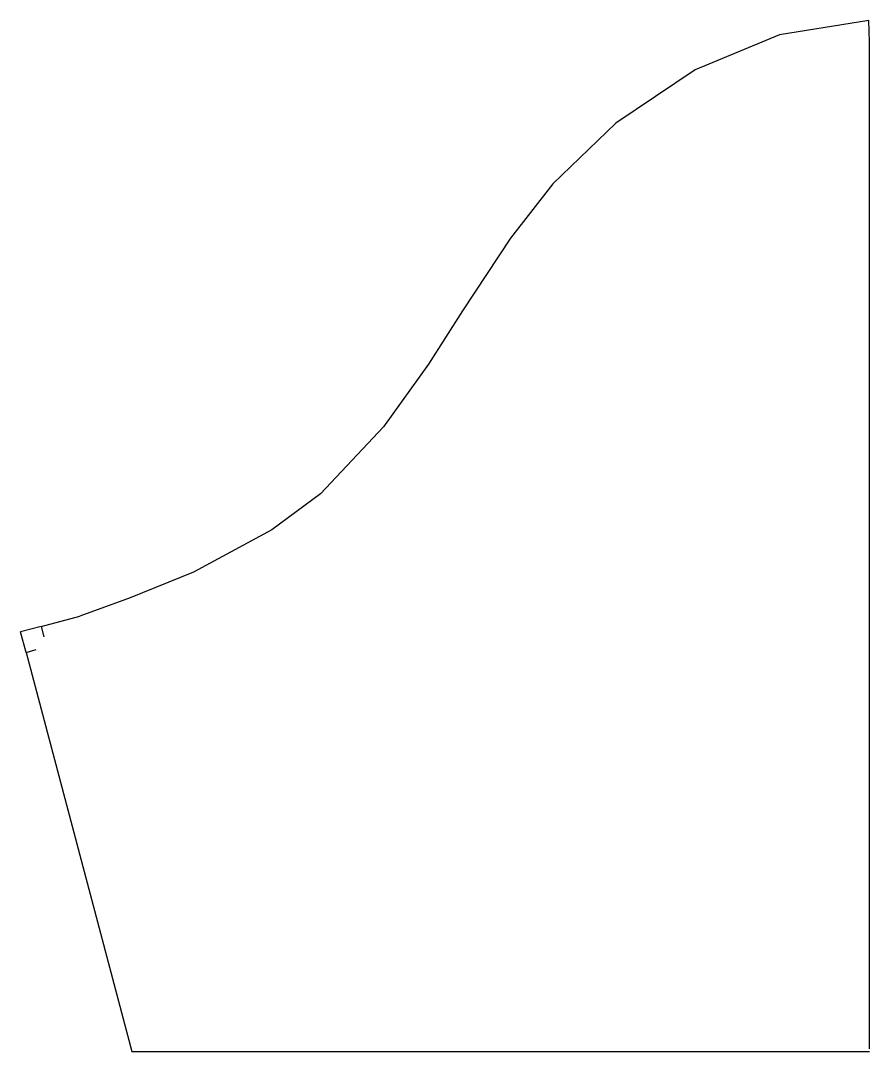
# Model space of a CAD drawing. Header units: millimetres. Extents: x 2107 to 2362, y 1691 to 2001.
import ezdxf

# ---------------------------------------------------------------- set-up
doc = ezdxf.new("R2010")
doc.units = ezdxf.units.MM
doc.layers.add('2_CUT_LINE', color=7, linetype='Continuous')

msp = doc.modelspace()

# ---------------------------------------------------------------- linework, layer by layer
at = {"layer": '2_CUT_LINE', "color": 5, "linetype": 'CONTINUOUS', "lineweight": 25, "true_color": 0x2465d8}
for p, q in [((2362.04, 2000.98), (2335.19, 1996.69)), ((2362.2, 1994.63), (2362.04, 2000.98)), ((2335.19, 1996.69), (2309.81, 1986.18)), ((2362.2, 1691.76), (2362.2, 1994.63)), ((2309.81, 1986.18), (2286, 1970.18)), ((2286, 1970.18), (2267, 1951.94)), ((2267, 1951.94), (2254.25, 1935.58)), ((2254.25, 1935.58), (2239.91, 1913.71)), ((2239.91, 1913.71), (2229.62, 1897.65)), ((2229.62, 1897.65), (2216.15, 1878.85)), ((2216.15, 1878.85), (2197.2, 1858.69)), ((2197.2, 1858.69), (2182.58, 1847.85)), ((2182.58, 1847.85), (2159, 1835.15)), ((2159, 1835.15), (2139.95, 1827.41)), ((2139.95, 1827.41), (2124.8, 1821.86)), ((2113.15, 1818.77), (2124.8, 1821.86)), ((2113.15, 1818.77), (2107.01, 1817.14)), ((2108.64, 1811), (2107.01, 1817.14)), ((2113.15, 1818.77), (2113.96, 1815.7)), ((2108.64, 1811), (2111.71, 1811.82)), ((2108.64, 1811), (2140.48, 1691)), ((2140.48, 1691), (2362.2, 1691))]:
    msp.add_line(p, q, dxfattribs=at)

doc.saveas('drawing.dxf')
